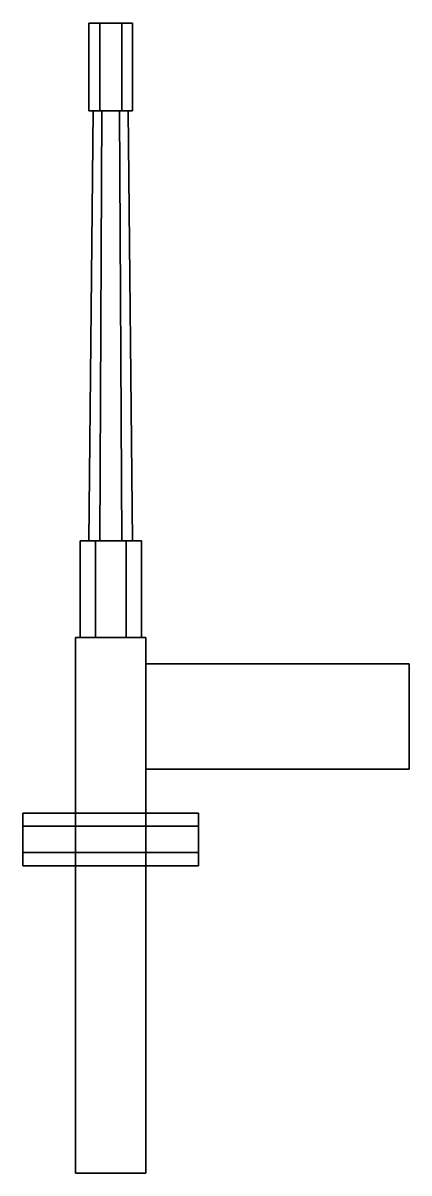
# Model space of a CAD drawing. Extents: x -0.1 to 0.34, y -0.38 to 0.93.
import ezdxf

# ---------------------------------------------------------------- set-up
doc = ezdxf.new("R2010")
doc.units = 0
doc.layers.add('MG', color=1, linetype='CONTINUOUS')

msp = doc.modelspace()

# ---------------------------------------------------------------- linework, layer by layer
at = {"layer": 'MG'}
for points in [[(-0.0125, 0.93, 0.0417), (-0.025, 0.93, 0.02), (-0.025, 0.83, 0.02), (-0.0125, 0.83, 0.0417)], [(-0.025, 0.93, 0.02), (-0.0125, 0.93, -0.0017), (-0.0125, 0.83, -0.0017), (-0.025, 0.83, 0.02)], [(0.025, 0.93, 0.02), (-0.025, 0.93, 0.02), (-0.0125, 0.93, 0.0417), (0.0125, 0.93, 0.0417)], [(0.0125, 0.93, -0.0017), (-0.0125, 0.93, -0.0017), (-0.025, 0.93, 0.02), (0.025, 0.93, 0.02)], [(0.0125, 0.93, 0.0417), (-0.0125, 0.93, 0.0417), (-0.0125, 0.83, 0.0417), (0.0125, 0.83, 0.0417)], [(-0.0125, 0.93, -0.0017), (0.0125, 0.93, -0.0017), (0.0125, 0.83, -0.0017), (-0.0125, 0.83, -0.0017)], [(0.025, 0.93, 0.02), (0.0125, 0.93, 0.0417), (0.0125, 0.83, 0.0417), (0.025, 0.83, 0.02)], [(0.0125, 0.93, -0.0017), (0.025, 0.93, 0.02), (0.025, 0.83, 0.02), (0.0125, 0.83, -0.0017)], [(-0.0125, 0.34, -0.0017), (-0.025, 0.34, 0.02), (-0.02, 0.83, 0.02), (-0.01, 0.83, 0.0027)], [(-0.025, 0.34, 0.02), (-0.0125, 0.34, 0.0417), (-0.01, 0.83, 0.0373), (-0.02, 0.83, 0.02)], [(0.0125, 0.83, 0.0417), (-0.0125, 0.83, 0.0417), (-0.025, 0.83, 0.02), (0.025, 0.83, 0.02)], [(0.025, 0.83, 0.02), (-0.025, 0.83, 0.02), (-0.0125, 0.83, -0.0017), (0.0125, 0.83, -0.0017)], [(0.0125, 0.34, -0.0017), (-0.0125, 0.34, -0.0017), (-0.01, 0.83, 0.0027), (0.01, 0.83, 0.0027)], [(-0.0125, 0.34, 0.0417), (0.0125, 0.34, 0.0417), (0.01, 0.83, 0.0373), (-0.01, 0.83, 0.0373)], [(0.025, 0.34, 0.02), (0.0125, 0.34, -0.0017), (0.01, 0.83, 0.0027), (0.02, 0.83, 0.02)], [(0.0125, 0.34, 0.0417), (0.025, 0.34, 0.02), (0.02, 0.83, 0.02), (0.01, 0.83, 0.0373)], [(-0.0175, 0.34, 0.0503), (-0.035, 0.34, 0.02), (-0.035, 0.23, 0.02), (-0.0175, 0.23, 0.0503)], [(-0.035, 0.34, 0.02), (-0.0175, 0.34, -0.0103), (-0.0175, 0.23, -0.0103), (-0.035, 0.23, 0.02)], [(0.035, 0.34, 0.02), (-0.035, 0.34, 0.02), (-0.0175, 0.34, 0.0503), (0.0175, 0.34, 0.0503)], [(0.0175, 0.34, -0.0103), (-0.0175, 0.34, -0.0103), (-0.035, 0.34, 0.02), (0.035, 0.34, 0.02)], [(0.0175, 0.34, 0.0503), (-0.0175, 0.34, 0.0503), (-0.0175, 0.23, 0.0503), (0.0175, 0.23, 0.0503)], [(-0.0175, 0.34, -0.0103), (0.0175, 0.34, -0.0103), (0.0175, 0.23, -0.0103), (-0.0175, 0.23, -0.0103)], [(0.035, 0.34, 0.02), (0.0175, 0.34, 0.0503), (0.0175, 0.23, 0.0503), (0.035, 0.23, 0.02)], [(0.0175, 0.34, -0.0103), (0.035, 0.34, 0.02), (0.035, 0.23, 0.02), (0.0175, 0.23, -0.0103)], [(0.04, 0.23, 0.07), (0.04, 0.23, -0.05), (-0.04, 0.23, -0.05), (-0.04, 0.23, 0.07)], [(-0.04, 0.23, -0.05), (-0.04, -0.38, -0.05), (-0.04, -0.38, 0.07), (-0.04, 0.23, 0.07)], [(0.04, 0.23, -0.05), (0.04, -0.38, -0.05), (-0.04, -0.38, -0.05), (-0.04, 0.23, -0.05)], [(-0.04, 0.23, 0.07), (-0.04, -0.38, 0.07), (0.04, -0.38, 0.07), (0.04, 0.23, 0.07)], [(0.04, -0.38, 0.07), (0.04, -0.38, -0.05), (0.04, 0.23, -0.05), (0.04, 0.23, 0.07)], [(0.04, 0.2, -0.08), (0.04, 0.08, -0.08), (0.04, 0.08, 0.14), (0.04, 0.2, 0.14)], [(0.04, 0.2, 0.14), (0.04, 0.08, 0.14), (0.34, 0.08, 0.14), (0.34, 0.2, 0.14)], [(0.34, 0.2, 0.14), (0.34, 0.2, -0.08), (0.04, 0.2, -0.08), (0.04, 0.2, 0.14)], [(0.34, 0.2, -0.08), (0.34, 0.08, -0.08), (0.04, 0.08, -0.08), (0.04, 0.2, -0.08)], [(0.34, 0.08, 0.14), (0.34, 0.08, -0.08), (0.34, 0.2, -0.08), (0.34, 0.2, 0.14)], [(0.04, 0.08, 0.14), (0.04, 0.08, -0.08), (0.34, 0.08, -0.08), (0.34, 0.08, 0.14)], [(0.1, 0.015, 0.026), (0.1, 0.03), (-0.1, 0.03), (-0.1, 0.015, 0.026)], [(0.1, 0.03), (0.1, 0.015, -0.026), (-0.1, 0.015, -0.026), (-0.1, 0.03)], [(-0.1, -0.015, 0.026), (-0.1, 0.015, 0.026), (-0.1, 0.03), (-0.1, -0.03)], [(-0.1, -0.03), (-0.1, 0.03), (-0.1, 0.015, -0.026), (-0.1, -0.015, -0.026)], [(0.1, -0.03), (0.1, 0.03), (0.1, 0.015, 0.026), (0.1, -0.015, 0.026)], [(0.1, -0.015, -0.026), (0.1, 0.015, -0.026), (0.1, 0.03), (0.1, -0.03)], [(0.1, -0.015, 0.026), (0.1, 0.015, 0.026), (-0.1, 0.015, 0.026), (-0.1, -0.015, 0.026)], [(0.1, 0.015, -0.026), (0.1, -0.015, -0.026), (-0.1, -0.015, -0.026), (-0.1, 0.015, -0.026)], [(0.1, -0.03), (0.1, -0.015, 0.026), (-0.1, -0.015, 0.026), (-0.1, -0.03)], [(0.1, -0.015, -0.026), (0.1, -0.03), (-0.1, -0.03), (-0.1, -0.015, -0.026)], [(-0.04, -0.38, 0.07), (-0.04, -0.38, -0.05), (0.04, -0.38, -0.05), (0.04, -0.38, 0.07)]]:
    msp.add_3dface(points, dxfattribs=at)

doc.saveas('drawing.dxf')
